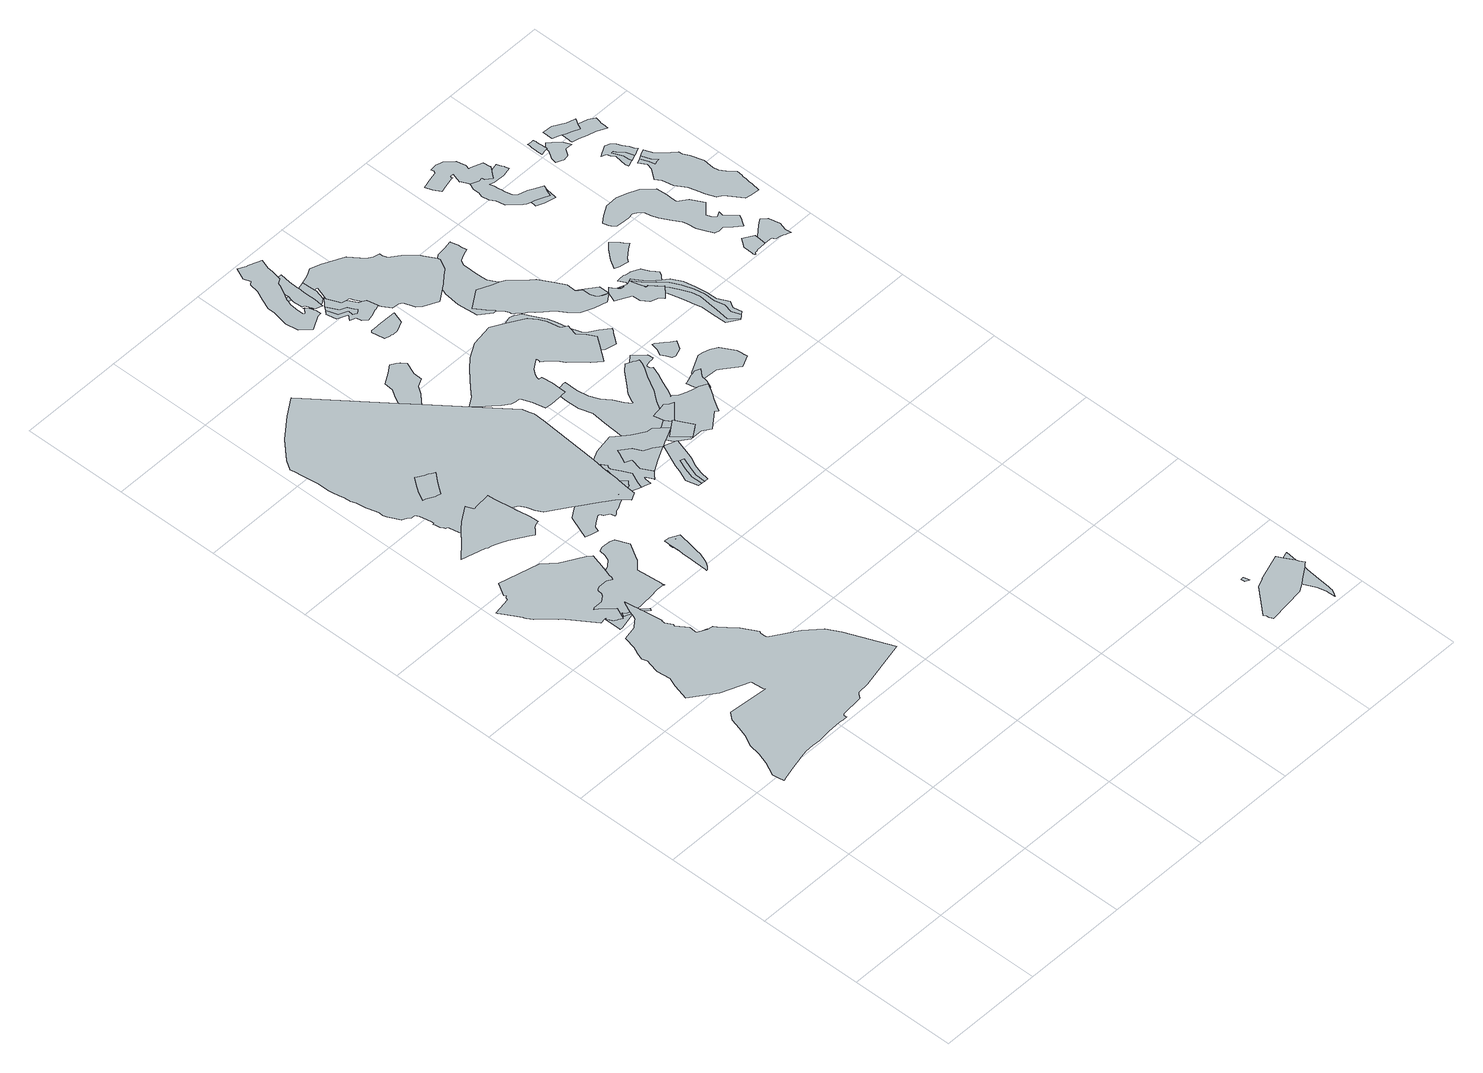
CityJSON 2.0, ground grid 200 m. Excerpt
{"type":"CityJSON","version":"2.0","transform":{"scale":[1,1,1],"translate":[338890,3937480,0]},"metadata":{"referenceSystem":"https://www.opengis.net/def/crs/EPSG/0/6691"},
"CityObjects":{
"object1":{"type":"GenericCityObject","attributes":{"prefecture":"14","disasterType":"1","areaType":"1","zoneNumber":"151-H24-43035","zoneName":"青山35","status":"0"},"geometry":[{"type":"MultiSurface","lod":"1","boundaries":[[[0,1,2,3,4,5,6,7,8,9,10,11,12,13,14,15,16,17,18,19,20,21,22,23,24,25,26,27,28,29,30,31,32,33,34,35,36,37,38,39,40,41,42,43,44,45,46,47,48,49,50]]]}]},
"object2":{"type":"GenericCityObject","attributes":{"prefecture":"14","disasterType":"1","areaType":"1","zoneNumber":"151-H24-43030","zoneName":"青山30","status":"0"},"geometry":[{"type":"MultiSurface","lod":"1","boundaries":[[[51,52,53,54,55,56,57,58,59,60,61,62,63,64,65,66,67,68,69,70,71,72,73,74,75,76,77,78,79,80,81,82,83,84,85,86,87,88,89,90,91,92,93,94,95,96,97,98,99,100,101,102,103,104,105,106,107,108,109,110,111,112,113,114,115,116,117,118,119,120,121,122,123,124,125,126,127,128,129,130,131,132,133,134,135]]]}]},
"object3":{"type":"GenericCityObject","attributes":{"prefecture":"14","disasterType":"1","areaType":"2","zoneNumber":"151-H24-43030","zoneName":"青山30","status":"0"},"geometry":[{"type":"MultiSurface","lod":"1","boundaries":[[[136,137,138,139,140,141,51,52,53,54,55,142,143,144,145,146,147,148,149,150,151,152,153,154,155,156]]]}]},
"object4":{"type":"GenericCityObject","attributes":{"prefecture":"14","disasterType":"2","areaType":"2","zoneNumber":82326,"zoneName":"下の沢右支","status":"0"},"geometry":[{"type":"MultiSurface","lod":"1","boundaries":[[[157,56,158,159,61,160,161,162,163,62,164,165,142,54,166,167]]]}]},
"object5":{"type":"GenericCityObject","attributes":{"prefecture":"14","disasterType":"1","areaType":"1","zoneNumber":"151-H24-43029","zoneName":"青山29","status":"0"},"geometry":[{"type":"MultiSurface","lod":"1","boundaries":[[[168,169,170,171,172,173,174,175,176,177,1,178,179,180,181,182,183,41,38,184,27,185,186,187,188,189,63,164,190,159,57,191,192,193,194,195,196,197,198,199,200,201,202,203,204,205,206,207,208]]]}]},
"object6":{"type":"GenericCityObject","attributes":{"prefecture":"14","disasterType":"1","areaType":"1","zoneNumber":"151-H24-43036","zoneName":"青山36","status":"0"},"geometry":[{"type":"MultiSurface","lod":"1","boundaries":[[[209,210,211,212,213,214,215,216,217,218,219,220,221,222,223,224,225,226,227,228,229,230,231,232,233,234,235,236,237,238,239,240,241,242]]]}]},
"object7":{"type":"GenericCityObject","attributes":{"prefecture":"14","disasterType":"1","areaType":"1","zoneNumber":"151-H24-43036","zoneName":"青山36","status":"0"},"geometry":[{"type":"MultiSurface","lod":"1","boundaries":[[[243,244,245,246,247,248,249,250,251,252,253,254,255,256,257,258,259,260]]]}]},
"object8":{"type":"GenericCityObject","attributes":{"prefecture":"14","disasterType":"1","areaType":"1","zoneNumber":"151-H24-43029","zoneName":"青山29","status":"0"},"geometry":[{"type":"MultiSurface","lod":"1","boundaries":[[[261,262,263,264,265,266,267,268,269,270,271,272,273,274,275,276,277,278,279]]]}]},
"object9":{"type":"GenericCityObject","attributes":{"prefecture":"14","disasterType":"2","areaType":"1","zoneNumber":82915,"zoneName":"下の沢右支2","status":"0"},"geometry":[{"type":"MultiSurface","lod":"1","boundaries":[[[280,281,282,283,284,285,286,287,288,289,290,291,292,293,294,295,296,297,298,299,300,301,302,303,304,305,306,307,308,309,310,311,312,313,314,315,316,317,318,319,320,212,321,322,323,324,325,326,327,234,328,329,330,331,332,333,334,335,336,337,338,339,340,341,342,343,344,345,346,347,348]]]}]},
"object10":{"type":"GenericCityObject","attributes":{"prefecture":"14","disasterType":"1","areaType":"1","zoneNumber":"151-H24-43029","zoneName":"青山29","status":"0"},"geometry":[{"type":"MultiSurface","lod":"1","boundaries":[[[349,350,351,352,353,354,355,272,356,357,358,359,273,360,361,362]]]}]},
"object11":{"type":"GenericCityObject","attributes":{"prefecture":"14","disasterType":"1","areaType":"1","zoneNumber":"151-H24-43028","zoneName":"青山28","status":"0"},"geometry":[{"type":"MultiSurface","lod":"1","boundaries":[[[342,363,364,365,366,343,367,368,369,370,371,334,372,373,374,375,376,377,378,379,380,381,382,383,384,385,386,387,388,389,390,391,338,392,393,394]]]}]},
"object12":{"type":"GenericCityObject","attributes":{"prefecture":"14","disasterType":"1","areaType":"2","zoneNumber":"151-H24-43028","zoneName":"青山28","status":"0"},"geometry":[{"type":"MultiSurface","lod":"1","boundaries":[[[338,392,393,395,396,397,398,399,400,336,401,402,403,390,391]]]}]},
"object13":{"type":"GenericCityObject","attributes":{"prefecture":"14","disasterType":"1","areaType":"1","zoneNumber":"151-H24-43036","zoneName":"青山36","status":"0"},"geometry":[{"type":"MultiSurface","lod":"1","boundaries":[[[404,405,406,407,283,408,409,410,411,412,413,414,415,416,417,418,419,420,421,284,422,423,424,425,426,427,428,429,430,431,432,433,434,435]]]}]},
"object14":{"type":"GenericCityObject","attributes":{"prefecture":"14","disasterType":"1","areaType":"2","zoneNumber":"151-H24-43028","zoneName":"青山28","status":"0"},"geometry":[{"type":"MultiSurface","lod":"1","boundaries":[[[436,437,438,439,440,441,442,346,443,345,444,445,344,343,446,447,394,448,341,449,450]],[[451,452,453,454,455,456,457,458,459,460,461,462,463,464]]]}]},
"object15":{"type":"GenericCityObject","attributes":{"prefecture":"14","disasterType":"1","areaType":"1","zoneNumber":"151-H24-43028","zoneName":"青山28","status":"0"},"geometry":[{"type":"MultiSurface","lod":"1","boundaries":[[[452,453,465,466,467,468,469,470,471,472,473,474,475,347,476,477,478,368,479,480,481,398,482,395,483,394,448,341,449,484,485,486,487,488,489,490,463,464,451]]]}]},
"object16":{"type":"GenericCityObject","attributes":{"prefecture":"14","disasterType":"2","areaType":"2","zoneNumber":"82030-2","zoneName":"井ノ入沢-2","status":"0"},"geometry":[{"type":"MultiSurface","lod":"1","boundaries":[[[491,492,493,494,495,496,497,498,499]]]}]},
"object17":{"type":"GenericCityObject","attributes":{"prefecture":"14","disasterType":"2","areaType":"1","zoneNumber":"82030-2","zoneName":"井ノ入沢-2","status":"0"},"geometry":[{"type":"MultiSurface","lod":"1","boundaries":[[[500,501,502,503,504,505,506,507,508,509,510,511]]]}]},
"object18":{"type":"GenericCityObject","attributes":{"prefecture":"14","disasterType":"1","areaType":"1","zoneNumber":"151-H24-43037","zoneName":"青山37","status":"0"},"geometry":[{"type":"MultiSurface","lod":"1","boundaries":[[[512,513,514,515,516,517,518,519,520,521,522,523,524,525,526,527,528,529,530,531,532,533,534,535,536,537,538,539,540,541,542,543,544,545,546,547,548,549,550,551,552,553]]]}]},
"object19":{"type":"GenericCityObject","attributes":{"prefecture":"14","disasterType":"1","areaType":"1","zoneNumber":"151-H24-43037","zoneName":"青山37","status":"0"},"geometry":[{"type":"MultiSurface","lod":"1","boundaries":[[[554,555,556,557,558,559,560,523,561,562,563,564,565,518,566,567,568,569,570,571,572,573,574,575,576,577,578,579,580]]]}]},
"object20":{"type":"GenericCityObject","attributes":{"prefecture":"14","disasterType":"1","areaType":"1","zoneNumber":"151-H24-43037","zoneName":"青山37","status":"0"},"geometry":[{"type":"MultiSurface","lod":"1","boundaries":[[[581,582,583,584,585,586,587,588,589,590,591,592,593]]]}]},
"object21":{"type":"GenericCityObject","attributes":{"prefecture":"14","disasterType":"2","areaType":"1","zoneNumber":"82030-1","zoneName":"井ノ入沢-1","status":"0"},"geometry":[{"type":"MultiSurface","lod":"1","boundaries":[[[594,595,596,597,598,599]]]}]},
"object22":{"type":"GenericCityObject","attributes":{"prefecture":"14","disasterType":"1","areaType":"2","zoneNumber":"151-H24-43037","zoneName":"青山37","status":"0"},"geometry":[{"type":"MultiSurface","lod":"1","boundaries":[[[600,601,602,603,604,605,606,607,608,609,610,611,612,613]]]}]},
"object23":{"type":"GenericCityObject","attributes":{"prefecture":"14","disasterType":"1","areaType":"1","zoneNumber":"151-H24-43037","zoneName":"青山37","status":"0"},"geometry":[{"type":"MultiSurface","lod":"1","boundaries":[[[614,615,616,617,618,619,620,621,622,623,556,624,625,626,627,572,628,575,629,630,631,580]]]}]},
"object24":{"type":"GenericCityObject","attributes":{"prefecture":"14","disasterType":"2","areaType":"2","zoneNumber":"82030-1","zoneName":"井ノ入沢-1","status":"0"},"geometry":[{"type":"MultiSurface","lod":"1","boundaries":[[[599,632,633,634,635]]]}]},
"object25":{"type":"GenericCityObject","attributes":{"prefecture":"14","disasterType":"1","areaType":"1","zoneNumber":"151-H24-43037","zoneName":"青山37","status":"0"},"geometry":[{"type":"MultiSurface","lod":"1","boundaries":[[[636,637,638,639,640,641,642,643,644,645,646,647,648,649,611,612,613,650,651,652,653,654,655,656,657,658]]]}]},
"object26":{"type":"GenericCityObject","attributes":{"prefecture":"14","disasterType":"1","areaType":"1","zoneNumber":"151-H24-43028","zoneName":"青山28","status":"0"},"geometry":[{"type":"MultiSurface","lod":"1","boundaries":[[[659,660,661,662,663,664,665,666,667,668,669,670,671,672,673,674,675,676,677,678,679,680,681,682,683,684,685,686,687,688,689,690,691,692,693,694,695,696,697,698,699,700,701,702,703,704,705,706,707,708,709,710,711,712,713,714,715]]]}]},
"object27":{"type":"GenericCityObject","attributes":{"prefecture":"14","disasterType":"1","areaType":"2","zoneNumber":"151-H24-43028","zoneName":"青山28","status":"0"},"geometry":[{"type":"MultiSurface","lod":"1","boundaries":[[[716,717,718,719,720,721,722,723,724,596,725,594]]]}]},
"object28":{"type":"GenericCityObject","attributes":{"prefecture":"14","disasterType":"1","areaType":"1","zoneNumber":"151-H24-43028","zoneName":"青山28","status":"0"},"geometry":[{"type":"MultiSurface","lod":"1","boundaries":[[[726,727,728,729,730,731,732,733,689,734,735,686,736,737,738,739,473,740,741,742,743,468,723,744,720,745,746,747,748,749,750,751,752,753,754,755,756,757,758,759,760,761,762,763,764]]]}]},
"object29":{"type":"GenericCityObject","attributes":{"prefecture":"14","disasterType":"1","areaType":"1","zoneNumber":"151-H24-43028","zoneName":"青山28","status":"0"},"geometry":[{"type":"MultiSurface","lod":"1","boundaries":[[[765,766,767,768,769,770,771,772,773,774,775,776,777,778,779,755,780,781,782,783,784,785,786,787,788,789,790,791,471,742,792,466,793,504,503,794,795,796,797,798,799,800,801,802,803,804,805,806,807,808,809,810,811,812,813,814,815]]]}]},
"object30":{"type":"GenericCityObject","attributes":{"prefecture":"14","disasterType":"1","areaType":"1","zoneNumber":"151-H24-43037","zoneName":"青山37","status":"0"},"geometry":[{"type":"MultiSurface","lod":"1","boundaries":[[[816,817,818,819,820,821,822,823,824,825,826,827,828,829,830,831,832,833,834,835,836,837,838,839,840,841,620,621,622,623,556,624,625,567,842,517,843,515,568,626,555,619,844,647,845,846,847,645,848,849,850,641,639,851,852,853,854,855,856,857,858,859]]]}]},
"object31":{"type":"GenericCityObject","attributes":{"prefecture":"14","disasterType":"1","areaType":"1","zoneNumber":"151-H24-43028","zoneName":"青山28","status":"0"},"geometry":[{"type":"MultiSurface","lod":"1","boundaries":[[[860,861,862,863,864,865,665,866,867,868,869,870,871,872,873,874,875,876,877,709,878,879,880,881,882,883,884,885,886,887,715,888,660,889,890,891]]]}]},
"object32":{"type":"GenericCityObject","attributes":{"prefecture":"14","disasterType":"2","areaType":"2","zoneNumber":82033,"zoneName":"石神沢","status":"0"},"geometry":[{"type":"MultiSurface","lod":"1","boundaries":[[[892,893,894,895,896]]]}]},
"object33":{"type":"GenericCityObject","attributes":{"prefecture":"14","disasterType":"1","areaType":"2","zoneNumber":"151-H24-43037","zoneName":"青山37","status":"0"},"geometry":[{"type":"MultiSurface","lod":"1","boundaries":[[[897,898,899,900,901,902,903,904,905,906,907,908,909,910,911,912,913,914,915,916,917,918,919,816,817,818,819,920,921,922,923]]]}]},
"object34":{"type":"GenericCityObject","attributes":{"prefecture":"14","disasterType":"1","areaType":"1","zoneNumber":"151-H24-43026","zoneName":"青山26","status":"0"},"geometry":[{"type":"MultiSurface","lod":"1","boundaries":[[[924,925,926,927,928,929,930,931,932,933,934,935,936,937,938,939,940,941,942,943,944]]]}]},
"object35":{"type":"GenericCityObject","attributes":{"prefecture":"14","disasterType":"1","areaType":"1","zoneNumber":"151-H24-43028","zoneName":"青山28","status":"0"},"geometry":[{"type":"MultiSurface","lod":"1","boundaries":[[[945,946,947,948,949,950,951,952,953,954,955,956,957,958,959,960,807,803,961,962]]]}]},
"object36":{"type":"GenericCityObject","attributes":{"prefecture":"14","disasterType":"1","areaType":"1","zoneNumber":"151-H24-43026","zoneName":"青山26","status":"0"},"geometry":[{"type":"MultiSurface","lod":"1","boundaries":[[[963,964,965,966,967,927,968,969,931,970,933,971,972,973,974,925,975,976,977,978,979]]]}]},
"object37":{"type":"GenericCityObject","attributes":{"prefecture":"14","disasterType":"1","areaType":"1","zoneNumber":"151-H24-43028","zoneName":"青山28","status":"0"},"geometry":[{"type":"MultiSurface","lod":"1","boundaries":[[[980,981,982,983,984,985,986,987,988,989,990,991,992,993]]]}]},
"object38":{"type":"GenericCityObject","attributes":{"prefecture":"14","disasterType":"2","areaType":"1","zoneNumber":82031,"zoneName":"弁天沢","status":"0"},"geometry":[{"type":"MultiSurface","lod":"1","boundaries":[[[994,995,996,997,998,999,954,1000,1001,1002,1003,948,1004,1005,1006,1007]]]}]},
"object39":{"type":"GenericCityObject","attributes":{"prefecture":"14","disasterType":"1","areaType":"1","zoneNumber":"151-H24-43027","zoneName":"青山27","status":"0"},"geometry":[{"type":"MultiSurface","lod":"1","boundaries":[[[1008,1009,1010,1011,1012,1013,1014,1015,1016,1017,1018,1019,1020,1021,1022,1023,1024,1025,1026,1027,1028,1029,1030,1031,1032,1033,1034,1035,1036,1037,1038,1039,1040,1041,1042,1043,1044]]]}]},
"object40":{"type":"GenericCityObject","attributes":{"prefecture":"14","disasterType":"1","areaType":"1","zoneNumber":"151-H24-43027","zoneName":"青山27","status":"0"},"geometry":[{"type":"MultiSurface","lod":"1","boundaries":[[[1045,1016,1046,1047,1048,1049,1050,1051,1022,1052,1053,1054,1055,1056,1057,1058,1059,1060,1061,1062,1063,1064,1065,1066,824,921,1067,1068,919,859,1069,1070,1071,1072,1028,1073,1074,1075,1076,1077,1078,1079,1080,1081,1082,1083,1009,1084,1085,1086]]]}]},
"object41":{"type":"GenericCityObject","attributes":{"prefecture":"14","disasterType":"2","areaType":"2","zoneNumber":82031,"zoneName":"弁天沢","status":"0"},"geometry":[{"type":"MultiSurface","lod":"1","boundaries":[[[1007,1087,1088,1006,1089]]]}]},
"object42":{"type":"GenericCityObject","attributes":{"prefecture":"14","disasterType":"1","areaType":"1","zoneNumber":"151-H24-43027","zoneName":"青山27","status":"0"},"geometry":[{"type":"MultiSurface","lod":"1","boundaries":[[[1090,1091,1092,1093,1094,1095,1096,1085,1097,1098,1099,1100,1101,1102,1103,1104,1105,1106,1107,1108,1109,1110,1111,1112,1113,1114,1115,1116,1117,1118,1119,1120,1121,1122,1123,1124,1125,1126,1127]]]}]},
"object43":{"type":"GenericCityObject","attributes":{"prefecture":"14","disasterType":"2","areaType":"2","zoneNumber":82032,"zoneName":"弁天沢右支","status":"0"},"geometry":[{"type":"MultiSurface","lod":"1","boundaries":[[[1127,1128,1093,1129,1130,1131,1132,1133,1134,1135,1117,1115,1113,1136,1111,1110,1108,1137,1138,1139,1140,1141,1142,1143,1144,1145,1146,1147,1148,1149,1150,1151,1152,1153,1154,1155,1156,1157,1120,1158]]]}]},
"object44":{"type":"GenericCityObject","attributes":{"prefecture":"14","disasterType":"2","areaType":"1","zoneNumber":82032,"zoneName":"弁天沢右支","status":"0"},"geometry":[{"type":"MultiSurface","lod":"1","boundaries":[[[1159,1094,1160,1161,1162,1163,1164,1165,1166,1167,1168,1105,1169,1170,1171,1172,1173,1174,1175,1176,1177,1178,1179,1180,1181,1182,1183,1184,1185,1186,1187,1188,1122,1189,1126]]]}]},
"object45":{"type":"GenericCityObject","attributes":{"prefecture":"14","disasterType":"1","areaType":"1","zoneNumber":"151-H24-43027","zoneName":"青山27","status":"0"},"geometry":[{"type":"MultiSurface","lod":"1","boundaries":[[[1190,1191,1192,1193,1194,1195,1196,1123,1189,1158,1132,1164,1197,1198,1199,1167,1200,1201,1202,1110,1203,1154,1204,1185,1205,1206,1207,1208,1209,1210,1211,1212,1213,1214]]]}]},
"object46":{"type":"GenericCityObject","attributes":{"prefecture":"14","disasterType":"1","areaType":"1","zoneNumber":"151-H24-43027","zoneName":"青山27","status":"0"},"geometry":[{"type":"MultiSurface","lod":"1","boundaries":[[[1215,1216,1217,1218,1219,1220,1221,1222,1223,1224,1225,1226,1227,1228,1229,1230,1231,1232]]]}]},
"object47":{"type":"GenericCityObject","attributes":{"prefecture":"14","disasterType":"1","areaType":"1","zoneNumber":"151-H24-42006","zoneName":"三ヶ木6","status":"0"},"geometry":[{"type":"MultiSurface","lod":"1","boundaries":[[[1233,1234,1235,1236,1237,1238,1239,1240,1241,1242,1243,1244,1245,1246,1247,1248,1249,1250,1251,1252,1253,1254,1255,1256,1257,1258,1259,1260,1261,1262,1263,1264,1263,1265,1266,1267,1268,1269]]]}]},
"object48":{"type":"GenericCityObject","attributes":{"prefecture":"14","disasterType":"1","areaType":"1","zoneNumber":"151-H24-43001","zoneName":"青山1","status":"0"},"geometry":[{"type":"MultiSurface","lod":"1","boundaries":[[[1270,1271,1255,1272,1273,1274,1275,1276,1277,1278,1279,1280,1281,1282,1283,1284,1285,1286,1287,1288,1289,1290,1291,1292,1293,1294,1295,1296,1297,1298,1299,1300,1301,1302,1303,1304,1305,1306,1307,1308,1262,1309,1310]]]}]},
"object49":{"type":"GenericCityObject","attributes":{"prefecture":"14","disasterType":"1","areaType":"1","zoneNumber":"151-H24-43001","zoneName":"青山1","status":"0"},"geometry":[{"type":"MultiSurface","lod":"1","boundaries":[[[1311,1312,1313,1290,1314,1315,1316,1317,1283,1318,1319,1320,1321,1322,1323]]]}]},
"object50":{"type":"GenericCityObject","attributes":{"prefecture":"14","disasterType":"1","areaType":"1","zoneNumber":"151-H24-43004","zoneName":"青山4","status":"0"},"geometry":[{"type":"MultiSurface","lod":"1","boundaries":[[[1324,1325,1326,1327,1328,1329,1330,1331,1332,1333,1334,1335,1336,1337,1338,1339,1340,1341,1342,1343,1344,1345,1346,1347,1348,1349,1350,1351,1352,1353,1354,1355,1356,1357,1358,1359,1360,1361,1362,1363,1364,1365,1366,1367,1368]]]}]},
"object51":{"type":"GenericCityObject","attributes":{"prefecture":"14","disasterType":"1","areaType":"1","zoneNumber":"151-H24-43004","zoneName":"青山4","status":"0"},"geometry":[{"type":"MultiSurface","lod":"1","boundaries":[[[1369,1370,1371,1372,1373,1374,1375,1376,1377,1378,1379,1380,1381,1382,1383,1384]]]}]},
"object52":{"type":"GenericCityObject","attributes":{"prefecture":"14","disasterType":"1","areaType":"1","zoneNumber":"151-H24-43004","zoneName":"青山4","status":"0"},"geometry":[{"type":"MultiSurface","lod":"1","boundaries":[[[1385,1386,1387,1388,1389,1375,1390,1391,1392,1374,1393,1394,1395,1396,1397,1398,1399,1400,1401,1402,1403,1404,1405,1406]]]}]},
"object53":{"type":"GenericCityObject","attributes":{"prefecture":"14","disasterType":"1","areaType":"1","zoneNumber":"151-H24-43002","zoneName":"青山2","status":"0"},"geometry":[{"type":"MultiSurface","lod":"1","boundaries":[[[1407,1408,1409,1410,1411,1412,1413,1414,1415,1416,1417,1418,1419,1420,1421,1422,1423]]]}]},
"object54":{"type":"GenericCityObject","attributes":{"prefecture":"14","disasterType":"1","areaType":"2","zoneNumber":"151-H24-43004","zoneName":"青山4","status":"0"},"geometry":[{"type":"MultiSurface","lod":"1","boundaries":[[[1424,1425,1426,1427,1428,1429,1430]]]}]},
"object55":{"type":"GenericCityObject","attributes":{"prefecture":"14","disasterType":"1","areaType":"1","zoneNumber":"151-H24-43002","zoneName":"青山2","status":"0"},"geometry":[{"type":"MultiSurface","lod":"1","boundaries":[[[1431,1432,1433,1434,1435,1416,1436,1414,1437,1438,1439,1440,1441,1442,1443,1444,1445,1446,1447,1448,1449,1450,1451]]]}]},
"object56":{"type":"GenericCityObject","attributes":{"prefecture":"14","disasterType":"1","areaType":"2","zoneNumber":"151-H24-43003","zoneName":"青山3","status":"0"},"geometry":[{"type":"MultiSurface","lod":"1","boundaries":[[[1452,1453,1454,1455,1456,1457,1458,1459,1460,1461,1462]]]}]},
"object57":{"type":"GenericCityObject","attributes":{"prefecture":"14","disasterType":"1","areaType":"1","zoneNumber":"151-H24-43003","zoneName":"青山3","status":"0"},"geometry":[{"type":"MultiSurface","lod":"1","boundaries":[[[1460,1461,1462,1463,1464,1465,1466,1467,1468,1469,1470,1471,1472,1473,1474,1475,1476,1477,1478,1479,1480,1481,1482,1483]]]}]},
"object58":{"type":"GenericCityObject","attributes":{"prefecture":"14","disasterType":"1","areaType":"2","zoneNumber":"151-H24-43003","zoneName":"青山3","status":"0"},"geometry":[{"type":"MultiSurface","lod":"1","boundaries":[[[1484,1485,1486,1487,1488,1489,1490,1491]]]}]},
"object59":{"type":"GenericCityObject","attributes":{"prefecture":"14","disasterType":"1","areaType":"1","zoneNumber":"151-H24-43003","zoneName":"青山3","status":"0"},"geometry":[{"type":"MultiSurface","lod":"1","boundaries":[[[1492,1493,1494,1495,1496,1497,1498,1499,1500,1501,1502,1503,1504,1505,1506,1507,1508,1509,1489,1490,1491,1510,1511,1512,1513,1514,1515,1516,1517,1518,1519,1520,1521,1522,1523,1524]]]}]},
"object60":{"type":"GenericCityObject","attributes":{"prefecture":"14","disasterType":"1","areaType":"1","zoneNumber":"151-H24-43002","zoneName":"青山2","status":"0"},"geometry":[{"type":"MultiSurface","lod":"1","boundaries":[[[1525,1526,1527,1528,1529,1530,1531,1532,1533,1534,1535,1536,1537,1538,1539,1540,1541,1542,1543]]]}]},
"object61":{"type":"GenericCityObject","attributes":{"prefecture":"14","disasterType":"1","areaType":"1","zoneNumber":"151-H24-43002","zoneName":"青山2","status":"0"},"geometry":[{"type":"MultiSurface","lod":"1","boundaries":[[[1544,1545,1546,1547,1548,1549,1526,1550,1551,1552,1553,1539,1554,1555,1556,1557,1558,1559,1560,1561,1562,1563]]]}]}
},
"vertices":[
[194,899,0],[197,909,0],[203,929,0],[204,932,0],[208,947,0],[200,953,0],[185,962,0],[160,977,0],[137,998,0],[61,1018,0],[47,994,0],[50,990,0],[46,987,0],[44,982,0],[10,976,0],[11,974,0],[17,964,0],[32,938,0],[33,936,0],[34,933,0],[40,922,0],[51,912,0],[62,901,0],[68,893,0],[70,891,0],[90,864,0],[108,838,0],[118,839,0],[123,839,0],[119,837,0],[120,836,0],[124,828,0],[126,825,0],[130,823,0],[132,822,0],[139,818,0],[149,840,0],[128,861,0],[123,865,0],[120,866,0],[123,868,0],[124,868,0],[142,869,0],[152,876,0],[156,880,0],[157,890,0],[159,892,0],[165,894,0],[181,894,0],[191,889,0],[193,894,0],
[176,785,0],[175,794,0],[173,803,0],[173,805,0],[172,810,0],[172,813,0],[171,815,0],[169,827,0],[167,841,0],[166,838,0],[157,819,0],[156,815,0],[155,812,0],[151,803,0],[147,800,0],[136,791,0],[109,785,0],[104,762,0],[98,749,0],[93,736,0],[97,726,0],[94,718,0],[90,699,0],[92,673,0],[86,656,0],[78,626,0],[123,593,0],[174,572,0],[177,548,0],[179,545,0],[103,551,0],[92,538,0],[87,518,0],[81,499,0],[70,477,0],[66,455,0],[59,434,0],[47,408,0],[49,395,0],[50,386,0],[56,388,0],[81,395,0],[98,399,0],[105,401,0],[122,404,0],[138,405,0],[154,404,0],[180,407,0],[204,408,0],[211,407,0],[213,407,0],[221,407,0],[221,408,0],[221,411,0],[221,413,0],[223,415,0],[265,419,0],[271,427,0],[274,429,0],[296,431,0],[390,453,0],[354,540,0],[340,564,0],[313,589,0],[305,595,0],[303,596,0],[302,596,0],[265,620,0],[264,625,0],[264,633,0],[266,637,0],[250,666,0],[247,670,0],[227,695,0],[223,700,0],[220,701,0],[213,702,0],[196,711,0],[196,726,0],[182,747,0],[183,750,0],[176,763,0],[177,770,0],[178,769,0],[177,779,0],
[180,715,0],[180,730,0],[168,751,0],[170,758,0],[167,774,0],[172,783,0],[171,807,0],[166,796,0],[163,791,0],[156,781,0],[145,770,0],[142,755,0],[139,739,0],[134,726,0],[138,716,0],[132,702,0],[140,698,0],[173,689,0],[204,680,0],[235,673,0],[213,703,0],
[185,801,0],[170,814,0],[168,815,0],[151,821,0],[147,828,0],[143,821,0],[150,818,0],[161,813,0],[167,811,0],[182,797,0],[184,799,0],
[257,945,0],[248,948,0],[247,948,0],[242,948,0],[233,949,0],[232,949,0],[224,946,0],[222,933,0],[218,923,0],[207,914,0],[174,911,0],[154,910,0],[147,904,0],[145,897,0],[143,894,0],[128,881,0],[122,864,0],[118,837,0],[118,806,0],[118,805,0],[122,805,0],[153,812,0],[167,815,0],[174,816,0],[178,816,0],[186,817,0],[203,818,0],[223,821,0],[228,821,0],[232,821,0],[233,821,0],[234,821,0],[239,819,0],[238,821,0],[236,821,0],[237,824,0],[238,825,0],[233,874,0],[248,888,0],[258,904,0],[268,921,0],
[150,1172,0],[121,1153,0],[108,1142,0],[102,1137,0],[89,1124,0],[59,1097,0],[103,1085,0],[107,1083,0],[112,1082,0],[119,1080,0],[128,1076,0],[141,1070,0],[161,1058,0],[171,1052,0],[179,1046,0],[184,1051,0],[187,1054,0],[191,1058,0],[197,1062,0],[204,1063,0],[204,1065,0],[204,1073,0],[203,1082,0],[200,1100,0],[199,1103,0],[198,1114,0],[193,1147,0],[192,1161,0],[191,1161,0],[182,1160,0],[173,1159,0],[161,1158,0],[156,1157,0],[152,1166,0],
[161,1243,0],[173,1257,0],[168,1260,0],[164,1262,0],[163,1263,0],[156,1266,0],[143,1274,0],[142,1275,0],[133,1263,0],[122,1247,0],[114,1231,0],[119,1229,0],[125,1226,0],[131,1223,0],[134,1222,0],[137,1221,0],[143,1219,0],[150,1229,0],
[314,796,0],[317,799,0],[320,805,0],[323,812,0],[327,823,0],[329,835,0],[329,836,0],[331,846,0],[337,875,0],[320,884,0],[310,885,0],[310,872,0],[310,853,0],[309,843,0],[309,835,0],[308,797,0],[308,796,0],[308,791,0],[309,791,0],
[375,1228,0],[372,1238,0],[369,1249,0],[268,1375,0],[245,1404,0],[137,1539,0],[103,1516,0],[63,1485,0],[31,1451,0],[19,1433,0],[21,1426,0],[23,1411,0],[27,1380,0],[27,1357,0],[29,1348,0],[31,1336,0],[33,1329,0],[34,1315,0],[37,1306,0],[39,1296,0],[40,1286,0],[44,1272,0],[46,1263,0],[46,1256,0],[48,1248,0],[59,1227,0],[69,1222,0],[73,1218,0],[80,1218,0],[84,1210,0],[87,1198,0],[89,1188,0],[89,1183,0],[86,1183,0],[87,1180,0],[88,1170,0],[91,1167,0],[93,1162,0],[97,1160,0],[98,1157,0],[101,1140,0],[103,1130,0],[104,1125,0],[100,1124,0],[100,1118,0],[101,1103,0],[170,1114,0],[178,1113,0],[200,1114,0],[208,1109,0],[215,1098,0],[219,1083,0],[226,1071,0],[264,1045,0],[269,1042,0],[309,1014,0],[310,1013,0],[327,1001,0],[331,997,0],[341,985,0],[355,992,0],[356,998,0],[356,1007,0],[358,1029,0],[359,1034,0],[361,1061,0],[362,1069,0],[364,1089,0],[374,1208,0],
[329,846,0],[328,854,0],[328,856,0],[326,864,0],[326,867,0],[325,874,0],[316,873,0],[308,872,0],[308,865,0],[309,862,0],[310,854,0],[310,851,0],[311,844,0],[320,845,0],
[361,1009,0],[362,1010,0],[362,1012,0],[368,1017,0],[346,1044,0],[345,1044,0],[328,1046,0],[310,1054,0],[288,1051,0],[264,1039,0],[247,1028,0],[236,1000,0],[230,984,0],[239,981,0],[245,980,0],[250,979,0],[254,978,0],[257,987,0],[268,995,0],[279,1002,0],[283,1001,0],[285,994,0],[295,989,0],[297,980,0],[298,980,0],[300,981,0],[306,986,0],[312,988,0],[321,993,0],[332,997,0],[340,1000,0],[344,1002,0],
[337,1005,0],[335,1008,0],[325,1018,0],[320,1021,0],[316,1024,0],[312,1017,0],[304,1004,0],[307,994,0],[309,993,0],
[261,1348,0],[249,1350,0],[252,1352,0],[260,1366,0],[273,1380,0],[284,1392,0],[294,1406,0],[309,1413,0],[310,1431,0],[319,1453,0],[313,1460,0],[312,1462,0],[307,1466,0],[298,1472,0],[282,1461,0],[262,1449,0],[260,1431,0],[252,1418,0],[244,1404,0],[234,1387,0],[219,1373,0],[210,1349,0],[201,1340,0],[204,1340,0],[219,1336,0],[225,1324,0],[230,1315,0],[234,1309,0],[235,1308,0],[237,1303,0],[239,1299,0],[253,1321,0],
[384,1023,0],[376,1040,0],[368,1056,0],[368,1061,0],[371,1064,0],[368,1069,0],[365,1074,0],[359,1065,0],[363,1058,0],[360,1042,0],[357,1026,0],[356,1014,0],[351,1000,0],[372,992,0],[376,1005,0],[434,1013,0],[455,1024,0],[462,1027,0],[448,1037,0],[433,1044,0],[425,1061,0],[406,1075,0],[403,1068,0],[394,1049,0],[406,1043,0],[401,1021,0],[412,1002,0],[412,1001,0],[414,1002,0],
[471,1032,0],[475,1034,0],[500,1046,0],[489,1057,0],[479,1067,0],[467,1068,0],[466,1069,0],[446,1082,0],[434,1092,0],[419,1104,0],[382,1097,0],[357,1086,0],[348,1070,0],[355,1060,0],[344,1042,0],[325,1030,0],[325,1026,0],[313,1013,0],[342,1003,0],[379,990,0],[388,986,0],[390,1000,0],[392,1004,0],[399,989,0],[399,988,0],[406,995,0],
[457,965,0],[464,983,0],[457,986,0],[450,967,0],[444,947,0],[444,927,0],[448,926,0],[450,926,0],[451,946,0],
[466,962,0],[472,973,0],[475,980,0],[487,1018,0],[485,1019,0],[463,1027,0],[444,983,0],[440,971,0],[431,950,0],[437,927,0],[457,926,0],[460,944,0],
[287,1657,0],[287,1666,0],[288,1679,0],[291,1686,0],[292,1690,0],[293,1692,0],[300,1704,0],[301,1706,0],[308,1720,0],[309,1725,0],[318,1730,0],[319,1734,0],[322,1750,0],[323,1760,0],[329,1778,0],[320,1782,0],[306,1787,0],[303,1788,0],[288,1795,0],[279,1773,0],[283,1760,0],[277,1755,0],[274,1737,0],[266,1719,0],[258,1700,0],[258,1685,0],[255,1672,0],[252,1656,0],[255,1632,0],[273,1615,0],[298,1629,0],[307,1630,0],[306,1640,0],[306,1641,0],[304,1648,0],[302,1651,0],[301,1653,0],[298,1657,0],[296,1658,0],[297,1656,0],[289,1648,0],[287,1650,0],
[323,1658,0],[322,1678,0],[323,1693,0],[323,1697,0],[324,1714,0],[326,1734,0],[320,1734,0],[316,1734,0],[313,1734,0],[308,1734,0],[303,1734,0],[301,1716,0],[299,1699,0],[299,1693,0],[297,1684,0],[296,1679,0],[297,1661,0],[301,1660,0],[304,1654,0],[305,1652,0],[305,1651,0],[307,1646,0],[307,1645,0],[310,1643,0],[316,1641,0],[321,1639,0],[321,1643,0],
[387,1544,0],[377,1544,0],[357,1544,0],[341,1544,0],[334,1544,0],[331,1541,0],[335,1517,0],[345,1514,0],[348,1514,0],[351,1513,0],[360,1513,0],[361,1513,0],[380,1522,0],
[516,1052,0],[514,1055,0],[512,1053,0],[485,1034,0],[509,1006,0],[532,1022,0],
[320,1621,0],[324,1608,0],[341,1601,0],[340,1591,0],[346,1587,0],[351,1590,0],[353,1592,0],[351,1595,0],[345,1607,0],[333,1613,0],[327,1624,0],[322,1635,0],[321,1633,0],[317,1629,0],
[323,1643,0],[325,1644,0],[327,1645,0],[333,1650,0],[338,1669,0],[338,1673,0],[337,1697,0],[330,1695,0],[327,1694,0],[326,1693,0],[319,1693,0],[304,1693,0],[303,1683,0],[302,1670,0],[304,1647,0],[310,1645,0],[315,1644,0],[319,1643,0],
[531,1025,0],[507,1009,0],[510,1007,0],[521,1014,0],
[372,1571,0],[373,1571,0],[382,1574,0],[382,1576,0],[378,1595,0],[371,1599,0],[365,1601,0],[365,1602,0],[356,1619,0],[347,1621,0],[343,1630,0],[336,1645,0],[335,1649,0],[328,1641,0],[311,1622,0],[312,1617,0],[315,1603,0],[335,1595,0],[327,1585,0],[338,1581,0],[340,1571,0],[348,1563,0],[361,1567,0],
[555,1319,0],[551,1321,0],[543,1326,0],[539,1351,0],[533,1364,0],[522,1378,0],[490,1397,0],[467,1410,0],[425,1403,0],[396,1387,0],[378,1371,0],[361,1355,0],[348,1342,0],[334,1327,0],[316,1315,0],[334,1297,0],[350,1282,0],[353,1280,0],[366,1270,0],[376,1268,0],[383,1268,0],[384,1267,0],[392,1247,0],[397,1223,0],[411,1222,0],[417,1222,0],[429,1223,0],[432,1223,0],[434,1223,0],[444,1224,0],[444,1237,0],[445,1253,0],[442,1273,0],[436,1274,0],[437,1278,0],[437,1279,0],[439,1285,0],[447,1295,0],[456,1301,0],[464,1306,0],[466,1307,0],[467,1300,0],[465,1299,0],[476,1290,0],[486,1280,0],[493,1267,0],[506,1254,0],[520,1238,0],[536,1224,0],[542,1232,0],[551,1245,0],[554,1249,0],[564,1262,0],[569,1269,0],[560,1285,0],[549,1298,0],[553,1313,0],
[519,1055,0],[545,1079,0],[538,1083,0],[531,1089,0],[518,1086,0],[509,1085,0],[501,1083,0],[505,1067,0],[506,1064,0],[513,1049,0],
[490,1139,0],[482,1156,0],[470,1173,0],[463,1191,0],[459,1213,0],[459,1238,0],[455,1238,0],[449,1237,0],[443,1237,0],[433,1236,0],[431,1209,0],[432,1183,0],[440,1159,0],[436,1131,0],[434,1091,0],[459,1071,0],[467,1066,0],[486,1055,0],[518,1076,0],[528,1103,0],[543,1122,0],[551,1137,0],[558,1150,0],[569,1167,0],[574,1176,0],[576,1184,0],[572,1186,0],[567,1189,0],[564,1190,0],[562,1191,0],[560,1192,0],[555,1195,0],[542,1184,0],[530,1170,0],[520,1159,0],[509,1146,0],[503,1134,0],[500,1126,0],[495,1133,0],
[565,1123,0],[573,1140,0],[579,1156,0],[575,1159,0],[575,1160,0],[575,1161,0],[575,1165,0],[575,1167,0],[576,1167,0],[584,1169,0],[590,1170,0],[595,1171,0],[594,1182,0],[574,1202,0],[562,1192,0],[560,1185,0],[551,1173,0],[541,1159,0],[532,1143,0],[522,1129,0],[513,1115,0],[506,1104,0],[501,1104,0],[496,1106,0],[490,1110,0],[486,1113,0],[466,1074,0],[469,1043,0],[482,1021,0],[504,1005,0],[528,1005,0],[543,995,0],[574,1019,0],[580,1014,0],[585,1023,0],[594,1038,0],[599,1045,0],[607,1058,0],[608,1060,0],[610,1064,0],[612,1067,0],[598,1074,0],[596,1074,0],[587,1076,0],[577,1079,0],[563,1085,0],[557,1090,0],[554,1092,0],[547,1092,0],[552,1093,0],[559,1107,0],
[480,1524,0],[483,1526,0],[487,1529,0],[501,1540,0],[506,1544,0],[513,1549,0],[514,1550,0],[524,1569,0],[523,1574,0],[521,1578,0],[511,1595,0],[509,1598,0],[489,1621,0],[475,1631,0],[473,1632,0],[471,1634,0],[467,1642,0],[467,1649,0],[456,1652,0],[445,1658,0],[426,1684,0],[386,1703,0],[367,1709,0],[358,1704,0],[354,1703,0],[347,1700,0],[294,1692,0],[269,1692,0],[345,1672,0],[335,1642,0],[334,1635,0],[336,1624,0],[362,1618,0],[365,1611,0],[369,1602,0],[383,1572,0],[384,1568,0],[394,1553,0],[407,1552,0],[413,1548,0],[420,1527,0],[429,1520,0],[455,1507,0],[478,1523,0],
[524,1392,0],[515,1397,0],[514,1398,0],[509,1399,0],[505,1400,0],[495,1398,0],[479,1393,0],[477,1392,0],[467,1388,0],[435,1378,0],[443,1356,0],[477,1356,0],[487,1341,0],[496,1325,0],[505,1309,0],[515,1290,0],[530,1267,0],[542,1253,0],[556,1240,0],[577,1235,0],[586,1246,0],[592,1255,0],[595,1258,0],[598,1263,0],[582,1276,0],[568,1285,0],[560,1292,0],[557,1302,0],[552,1315,0],[548,1338,0],[543,1354,0],[534,1370,0],
[872,145,0],[873,142,0],[873,138,0],[881,135,0],[878,146,0],
[493,1593,0],[478,1609,0],[465,1618,0],[459,1624,0],[456,1628,0],[453,1635,0],[451,1642,0],[439,1648,0],[429,1654,0],[382,1646,0],[374,1644,0],[377,1633,0],[403,1627,0],[406,1620,0],[409,1612,0],[417,1597,0],[423,1584,0],[432,1570,0],[445,1571,0],[453,1562,0],[458,1545,0],[468,1536,0],[479,1525,0],[510,1560,0],[508,1565,0],[506,1570,0],[497,1586,0],
[924,63,0],[930,67,0],[938,73,0],[961,89,0],[965,92,0],[970,96,0],[965,105,0],[963,110,0],[960,115,0],[953,128,0],[947,139,0],[906,125,0],[897,122,0],[897,121,0],[889,118,0],[880,114,0],[838,66,0],[841,61,0],[841,56,0],[844,49,0],[916,58,0],
[613,1068,0],[615,1072,0],[616,1076,0],[617,1080,0],[617,1083,0],[618,1086,0],[628,1098,0],[619,1102,0],[611,1100,0],[610,1100,0],[606,1099,0],[603,1098,0],[598,1096,0],[592,1094,0],[589,1093,0],[592,1079,0],[609,1059,0],[611,1064,0],
[954,22,0],[954,27,0],[955,32,0],[957,54,0],[960,82,0],[961,94,0],[962,103,0],[966,132,0],[929,122,0],[913,115,0],[907,112,0],[920,88,0],[942,44,0],[946,28,0],[946,19,0],[947,9,0],[949,13,0],
[648,1168,0],[644,1171,0],[640,1174,0],[632,1181,0],[620,1190,0],[616,1192,0],[613,1179,0],[607,1167,0],[612,1158,0],[615,1152,0],[615,1151,0],[616,1149,0],[623,1147,0],[638,1152,0],
[697,1083,0],[683,1109,0],[670,1116,0],[658,1120,0],[647,1121,0],[612,1103,0],[606,1094,0],[605,1088,0],[606,1084,0],[610,1080,0],[643,1078,0],[652,1072,0],[678,1052,0],[700,1063,0],
[642,1323,0],[638,1326,0],[635,1327,0],[633,1329,0],[632,1332,0],[629,1340,0],[629,1355,0],[620,1362,0],[620,1364,0],[620,1381,0],[610,1400,0],[596,1426,0],[580,1439,0],[561,1461,0],[552,1465,0],[539,1470,0],[513,1481,0],[479,1458,0],[492,1440,0],[501,1427,0],[501,1426,0],[509,1418,0],[512,1411,0],[513,1408,0],[513,1405,0],[518,1400,0],[524,1394,0],[526,1391,0],[535,1385,0],[541,1378,0],[550,1369,0],[565,1356,0],[576,1340,0],[590,1324,0],[612,1315,0],[636,1309,0],[651,1319,0],
[633,1354,0],[614,1379,0],[608,1394,0],[597,1410,0],[584,1425,0],[570,1434,0],[559,1451,0],[550,1467,0],[541,1484,0],[540,1493,0],[540,1510,0],[540,1525,0],[540,1534,0],[545,1543,0],[558,1549,0],[569,1553,0],[567,1562,0],[566,1570,0],[563,1582,0],[563,1583,0],[547,1580,0],[529,1578,0],[500,1560,0],[482,1534,0],[474,1511,0],[470,1481,0],[474,1443,0],[495,1426,0],[518,1425,0],[539,1412,0],[553,1401,0],[569,1387,0],[579,1374,0],[586,1366,0],[599,1348,0],[617,1331,0],[620,1334,0],[629,1330,0],[636,1327,0],[642,1324,0],[652,1320,0],[652,1339,0],
[699,1068,0],[677,1057,0],[688,1057,0],
[672,1312,0],[672,1313,0],[670,1314,0],[669,1316,0],[668,1318,0],[666,1320,0],[661,1328,0],[645,1302,0],[673,1287,0],[674,1271,0],[683,1258,0],[699,1253,0],[705,1245,0],[709,1249,0],[712,1252,0],[713,1253,0],[717,1257,0],[718,1259,0],[723,1263,0],[724,1264,0],[719,1269,0],[716,1273,0],[714,1274,0],[713,1276,0],[707,1285,0],[705,1284,0],[701,1284,0],[701,1289,0],[701,1290,0],[695,1309,0],[695,1310,0],[694,1313,0],[693,1313,0],[687,1311,0],[686,1311,0],[681,1313,0],[680,1313,0],[679,1311,0],
[678,1312,0],[667,1317,0],[663,1308,0],[675,1306,0],[684,1303,0],[686,1302,0],[695,1303,0],[700,1290,0],[715,1274,0],[726,1259,0],[735,1241,0],[743,1223,0],[746,1206,0],[744,1186,0],[742,1166,0],[739,1142,0],[754,1126,0],[757,1128,0],[761,1131,0],[754,1148,0],[758,1165,0],[754,1185,0],[755,1205,0],[751,1226,0],[744,1246,0],[735,1264,0],[727,1273,0],[721,1280,0],[709,1292,0],[697,1311,0],[686,1309,0],
[679,1313,0],[665,1319,0],[656,1307,0],[660,1302,0],[674,1303,0],[682,1300,0],[686,1298,0],[688,1288,0],[703,1267,0],[704,1266,0],[715,1251,0],[720,1233,0],[724,1215,0],[726,1207,0],[730,1187,0],[730,1166,0],[731,1138,0],[752,1124,0],[766,1135,0],[763,1152,0],[770,1164,0],[760,1185,0],[759,1205,0],[756,1228,0],[751,1249,0],[741,1268,0],[731,1276,0],[724,1282,0],[713,1293,0],[698,1315,0],[686,1310,0],
[700,1327,0],[697,1328,0],[694,1328,0],[691,1328,0],[687,1328,0],[681,1327,0],[688,1315,0],[682,1298,0],[674,1293,0],[685,1274,0],[705,1266,0],[707,1263,0],[715,1267,0],[724,1272,0],[730,1276,0],[733,1280,0],[736,1283,0],[737,1284,0],[742,1291,0],[738,1297,0],[733,1302,0],[726,1318,0],[710,1326,0],[709,1325,0],[707,1326,0],
[744,1362,0],[755,1369,0],[753,1372,0],[749,1377,0],[748,1379,0],[747,1382,0],[743,1386,0],[735,1394,0],[734,1395,0],[723,1385,0],[708,1367,0],[698,1350,0],[708,1346,0],[711,1346,0],[713,1345,0],[718,1344,0],[723,1343,0],[728,1349,0],
[686,1711,0],[674,1714,0],[673,1714,0],[660,1713,0],[661,1708,0],[658,1703,0],[657,1703,0],[644,1700,0],[624,1695,0],[629,1682,0],[631,1677,0],[636,1668,0],[647,1671,0],[668,1676,0],[670,1676,0],[669,1679,0],[670,1679,0],[670,1681,0],[677,1681,0],[675,1675,0],[671,1662,0],[672,1662,0],[679,1646,0],[694,1640,0],[701,1641,0],[702,1636,0],[713,1627,0],[719,1635,0],[724,1640,0],[724,1641,0],[729,1647,0],[730,1648,0],[727,1662,0],[707,1670,0],[702,1670,0],[704,1679,0],[700,1696,0],
[693,1647,0],[679,1647,0],[674,1634,0],[674,1630,0],[674,1622,0],[671,1614,0],[674,1600,0],[680,1590,0],[683,1573,0],[698,1558,0],[699,1557,0],[703,1553,0],[708,1550,0],[715,1547,0],[722,1545,0],[734,1540,0],[747,1534,0],[749,1539,0],[751,1544,0],[752,1547,0],[753,1549,0],[754,1551,0],[756,1556,0],[743,1562,0],[731,1569,0],[713,1574,0],[707,1581,0],[704,1593,0],[703,1602,0],[702,1606,0],[701,1615,0],[699,1623,0],[708,1620,0],[729,1619,0],[747,1623,0],[744,1630,0],[744,1632,0],[743,1634,0],[739,1644,0],[723,1641,0],[705,1647,0],
[751,1535,0],[752,1539,0],[752,1543,0],[736,1554,0],[717,1562,0],[717,1557,0],[716,1552,0],[715,1546,0],[715,1541,0],[714,1536,0],[729,1530,0],[750,1525,0],[751,1531,0],
[854,1438,0],[834,1446,0],[815,1453,0],[791,1452,0],[772,1441,0],[759,1431,0],[759,1430,0],[762,1421,0],[764,1418,0],[764,1417,0],[767,1413,0],[770,1410,0],[780,1409,0],[796,1408,0],[806,1410,0],[813,1406,0],[817,1403,0],[822,1396,0],[824,1386,0],[828,1372,0],[839,1352,0],[848,1338,0],[850,1330,0],[852,1313,0],[859,1297,0],[865,1284,0],[873,1282,0],[883,1283,0],[894,1271,0],[907,1260,0],[912,1268,0],[915,1272,0],[920,1281,0],[911,1290,0],[902,1301,0],[903,1310,0],[894,1305,0],[888,1310,0],[884,1322,0],[904,1340,0],[891,1364,0],[874,1377,0],[874,1391,0],[875,1397,0],[873,1418,0],
[880,1207,0],[883,1208,0],[892,1209,0],[900,1209,0],[901,1210,0],[902,1210,0],[904,1227,0],[904,1232,0],[885,1244,0],[873,1228,0],[873,1218,0],[873,1210,0],[872,1207,0],[873,1205,0],[874,1204,0],[877,1207,0],
[951,1221,0],[946,1242,0],[936,1251,0],[930,1247,0],[917,1237,0],[901,1225,0],[895,1220,0],[893,1219,0],[903,1209,0],[918,1209,0],[919,1208,0],[920,1206,0],[921,1204,0],[923,1203,0],[929,1202,0],[931,1201,0],[938,1199,0],[939,1198,0],[947,1195,0],[948,1194,0],[947,1206,0],[949,1213,0],
[806,1633,0],[805,1627,0],[805,1620,0],[805,1617,0],[805,1612,0],[805,1605,0],[812,1607,0],[819,1608,0],[820,1608,0],[820,1611,0],[820,1612,0],[819,1620,0],[819,1626,0],[819,1632,0],[818,1636,0],[813,1636,0],[806,1637,0],
[942,1211,0],[942,1216,0],[938,1214,0],[934,1213,0],[936,1210,0],[937,1205,0],[941,1206,0],
[845,1601,0],[841,1605,0],[835,1611,0],[829,1616,0],[828,1618,0],[819,1610,0],[818,1601,0],[809,1588,0],[807,1577,0],[812,1575,0],[816,1573,0],[819,1571,0],[821,1571,0],[822,1571,0],[824,1572,0],[829,1572,0],[831,1573,0],[839,1585,0],[841,1586,0],[853,1585,0],[848,1598,0],
[902,1499,0],[899,1509,0],[891,1518,0],[887,1526,0],[883,1525,0],[887,1516,0],[891,1506,0],[892,1496,0],[893,1490,0],[899,1492,0],[904,1494,0],
[909,1496,0],[913,1498,0],[919,1500,0],[916,1504,0],[913,1514,0],[906,1524,0],[902,1533,0],[896,1540,0],[887,1544,0],[884,1542,0],[878,1539,0],[874,1537,0],[869,1534,0],[866,1532,0],[875,1529,0],[877,1522,0],[882,1514,0],[880,1502,0],[879,1492,0],[880,1485,0],[890,1489,0],
[910,1468,0],[912,1457,0],[918,1459,0],[923,1460,0],[915,1470,0],[909,1486,0],[907,1485,0],[903,1483,0],
[985,1319,0],[986,1327,0],[987,1335,0],[988,1339,0],[989,1349,0],[986,1352,0],[983,1356,0],[977,1363,0],[971,1374,0],[969,1384,0],[971,1405,0],[963,1429,0],[957,1440,0],[957,1447,0],[939,1464,0],[929,1475,0],[922,1492,0],[913,1488,0],[895,1479,0],[903,1465,0],[900,1454,0],[886,1435,0],[893,1424,0],[897,1403,0],[910,1383,0],[915,1364,0],[918,1353,0],[925,1335,0],[935,1330,0],[955,1299,0],[964,1298,0],[982,1296,0],[985,1314,0],
[891,1604,0],[893,1608,0],[894,1610,0],[898,1616,0],[899,1618,0],[883,1623,0],[873,1628,0],[861,1635,0],[842,1637,0],[842,1633,0],[842,1627,0],[842,1622,0],[842,1617,0],[853,1613,0],[858,1611,0],[864,1608,0],[875,1604,0],[888,1598,0],[890,1601,0],
[920,1577,0],[920,1583,0],[921,1586,0],[923,1596,0],[912,1603,0],[894,1608,0],[876,1614,0],[868,1618,0],[859,1623,0],[859,1617,0],[858,1607,0],[858,1598,0],[858,1597,0],[858,1592,0],[858,1588,0],[871,1585,0],[885,1580,0],[901,1576,0],[919,1567,0],[920,1573,0]
]}
